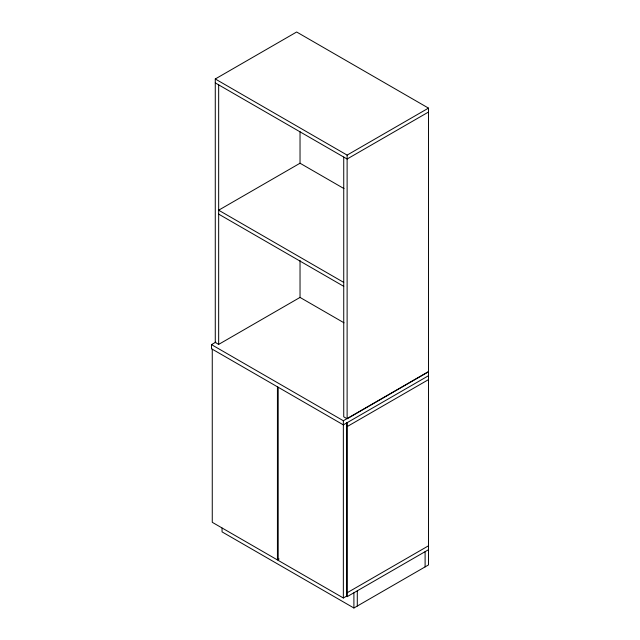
<?xml version="1.0" encoding="UTF-8"?>
<svg xmlns="http://www.w3.org/2000/svg" width="640" height="640" viewBox="0 0 640 640"><rect width="100%" height="100%" fill="white"/><g stroke="black" fill="none" stroke-linecap="round" stroke-linejoin="round"><path stroke-width="0.96" d="M300.032 260.488L300.032 297.416L218.664 344.4L215.272 342.44L215.272 78.976L296.648 32L428.496 108.12L428.496 564.936L353.904 608L222.056 531.88L222.056 528.072M215.272 78.976L347.12 155.104L428.496 108.12M428.496 112.04L347.12 159.016L215.272 82.896M428.496 375.72L343.352 424.872L211.504 348.744L211.504 344.616L215.808 342.136M211.504 344.616L343.352 420.736L428.496 371.584M428.496 371.8L347.12 418.776L347.12 155.104M347.12 426.608L428.496 379.632M212.264 349.184L212.264 522.312L277.432 559.936L279.128 558.952M347.12 592.776L428.496 545.8M278.184 387.24L278.184 560.368L343.352 597.992L346.744 596.04L346.744 422.912M428.496 549.712L347.12 596.688L347.12 422.696M344.024 188.624L300.032 163.224L218.664 210.2L343.736 282.408M218.664 214.12L343.736 286.328M300.088 297.456L344.04 322.824M346.272 418.288L343.736 416.824L343.736 157.056M425.104 551.672L425.104 566.896M357.296 590.816L357.296 606.04M353.904 592.776L353.904 608M343.352 420.736L343.352 597.992M300.032 131.712L300.032 163.656M277.432 386.808L277.432 559.936M218.664 84.848L218.664 344.4"/></g></svg>
